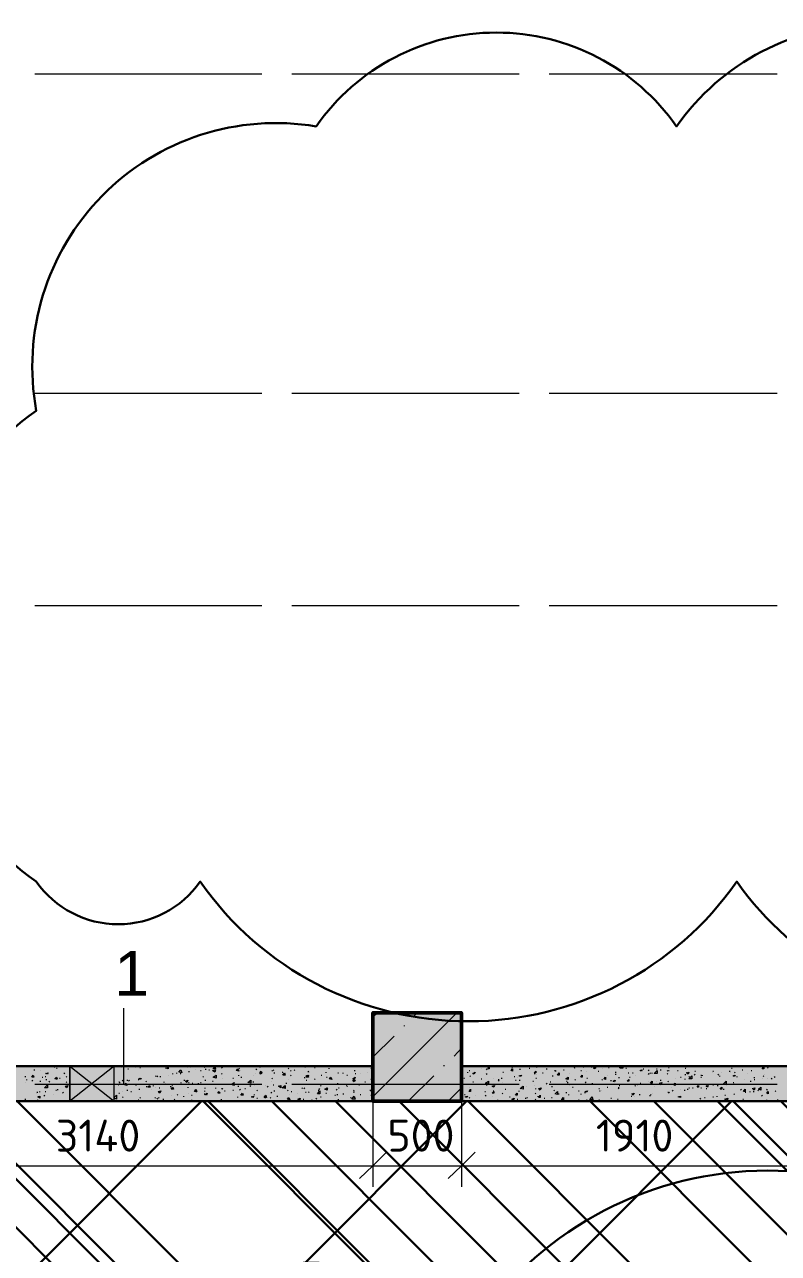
# Model space of a CAD drawing. Header units: millimetres. Extents: x -84737 to 172119, y -43083 to 59399.
# Drawn here: x 99176 to 103431, y 45489 to 52425 of the extents above; entities that cross this region are included whole.
import ezdxf

# ---------------------------------------------------------------- set-up
doc = ezdxf.new("R2010")
doc.units = ezdxf.units.MM
for name, color, linetype, lineweight in [('11) Плинтус ПЛ-2', 70, 'Continuous', 30), ('19) Краска ПТ-5 потолок', 161, 'Continuous', 30), ('22) Шпакл. баз. фин. Потолок', 102, 'Continuous', 30), ('5) Затарка материала', 160, 'Continuous', 30), ('6) Уборка мусора', 20, 'Continuous', 30)]:
    doc.layers.add(name, color=color, linetype=linetype, lineweight=lineweight)
doc.layers.add('PDF _Геометрия', color=7, linetype='Continuous')
doc.layers.add('PDF _Текст', color=7, linetype='Continuous')
doc.layers.add('PDF _Сплошная заливка', color=7, linetype='Continuous', true_color=0xffffff)
doc.styles.add('PDF GOSTCommon', font='arial.ttf')
doc.styles.add('PDF ISOCPEUR', font='isocpeur.ttf')

msp = doc.modelspace()

# ---------------------------------------------------------------- hatches: boundary and pattern name
at = {"layer": '19) Краска ПТ-5 потолок'}
h = msp.add_hatch(dxfattribs=at)
h.set_pattern_fill('ANSI34', color=256, scale=80, angle=90)
h.paths.add_polyline_path([(109621.7, 46343.9), (98001.6, 46343.9), (98001.6, 44426.3), (100380.7, 44426.3), (100380.7, 43846.3), (109621.7, 43846.3)])
h.paths.add_polyline_path([(114379.8, 46343.9), (112098.1, 46343.9), (109621.7, 46343.9), (109621.7, 42847.3), (114379.8, 42847.3)])
h.paths.add_polyline_path([(122308.6, 46343.9), (114379.8, 46343.9), (114379.8, 43846.3), (122308.6, 43846.3)])
h.paths.add_polyline_path([(114802.6, 49046.7), (112098.1, 49044.7), (112098.1, 46343.9), (114802.6, 46345.9)])
h.paths.add_polyline_path([(133652.4, 46343.9), (127578.9, 46343.9), (122499.1, 46343.9), (122499.1, 43846.3), (133652.4, 43846.3)])
h.paths.add_polyline_path([(129055.3, 48363.1), (129052, 48363.1), (129052, 49044.7), (127578.9, 49044.7), (127578.9, 46343.9), (129055.3, 46343.9)])
at = {"layer": '22) Шпакл. баз. фин. Потолок'}
h = msp.add_hatch(dxfattribs=at)
h.set_pattern_fill('ANSI37', color=256, scale=333)
h.paths.add_polyline_path([(109621.7, 46343.9), (98001.6, 46343.9), (98001.6, 44426.3), (100380.7, 44426.3), (100380.7, 43846.3), (109621.7, 43846.3)])
h.paths.add_polyline_path([(114379.8, 46343.9), (112098.1, 46343.9), (109621.7, 46343.9), (109621.7, 42847.3), (114379.8, 42847.3)])
h.paths.add_polyline_path([(122308.6, 46343.9), (114379.8, 46343.9), (114379.8, 43846.3), (122308.6, 43846.3)])
h.paths.add_polyline_path([(114802.6, 49046.7), (112098.1, 49044.7), (112098.1, 46343.9), (114802.6, 46345.9)])
h.paths.add_polyline_path([(133652.4, 46343.9), (127578.9, 46343.9), (122499.1, 46343.9), (122499.1, 43846.3), (133652.4, 43846.3)])
h.paths.add_polyline_path([(129055.3, 48363.1), (129052, 48363.1), (129052, 49044.7), (127578.9, 49044.7), (127578.9, 46343.9), (129055.3, 46343.9)])
at = {"layer": 'PDF _Сплошная заливка', "transparency": 33554559}
h = msp.add_hatch(color=256, dxfattribs=at)
h.paths.add_polyline_path([(99432.4, 46348), (99432.4, 46547), (98001.6, 46547), (98001.6, 46348)])
h.paths.add_polyline_path([(99682.1, 46547), (99682.1, 46348), (101142.5, 46348), (101142.5, 46547)])

# ---------------------------------------------------------------- linework, layer by layer
at = {"layer": '11) Плинтус ПЛ-2'}
msp.add_lwpolyline([(98001.6, 45975.5), (98001.6, 46348), (107132.3, 46348)], dxfattribs=at)
at = {"layer": '5) Затарка материала'}
for points in [[(99242.6, 47587.5, -0.520567), (99242.6, 50245, -0.520567), (100821.5, 51850.1, -0.520567), (102855.5, 51850.1, -0.520567), (105063.4, 51850.1, -0.520567), (106930.7, 51272.3, -0.520567), (106930.7, 48476.6, -0.520567), (106016.3, 47587.5, -0.520567), (103195.7, 47587.5, -0.520567), (100167.3, 47587.5, -0.520567)], [(99314.4, 44378, -0.520567), (101734.5, 45105.5, -0.520567), (105003.6, 45105.5, -0.520567), (107528.6, 45105.5, -0.520567), (111004.1, 45105.5, -0.520567), (113012.9, 45105.5, -0.520567), (116458.1, 45105.5, -0.520567), (118261.5, 45105.5, -0.520567), (120629.8, 45105.5, -0.520567), (122573.5, 45105.5, -0.520567), (124704.9, 45105.5, -0.520567), (127548, 45105.5, -0.520567), (129496.9, 45105.5, -0.520567), (131290, 44387.5, -0.520567), (128035.9, 44378, -0.520567), (125237.2, 44378, -0.520567), (122806.5, 44378, -0.520567), (120407, 44378, -0.520567), (117337.7, 44378, -0.520567), (113939.2, 44378, -0.520567), (110412, 44378, -0.520567), (107609.1, 44378, -0.520567), (104462.1, 44378, -0.520567), (101592.8, 44378, -0.520567)]]:
    msp.add_lwpolyline(points, format="xyb", close=True, dxfattribs=at)
at = {"layer": '6) Уборка мусора'}
for points in [[(99242.6, 47587.5, -0.520567), (99242.6, 50245, -0.520567), (100821.5, 51850.1, -0.520567), (102855.5, 51850.1, -0.520567), (105063.4, 51850.1, -0.520567), (106930.7, 51272.3, -0.520567), (106930.7, 48476.6, -0.520567), (106016.3, 47587.5, -0.520567), (103195.7, 47587.5, -0.520567), (100167.3, 47587.5, -0.520567)], [(99314.4, 44378, -0.520567), (101734.5, 45105.5, -0.520567), (105003.6, 45105.5, -0.520567), (107528.6, 45105.5, -0.520567), (111004.1, 45105.5, -0.520567), (113012.9, 45105.5, -0.520567), (116458.1, 45105.5, -0.520567), (118261.5, 45105.5, -0.520567), (120629.8, 45105.5, -0.520567), (122573.5, 45105.5, -0.520567), (124704.9, 45105.5, -0.520567), (127548, 45105.5, -0.520567), (129496.9, 45105.5, -0.520567), (131290, 44387.5, -0.520567), (128035.9, 44378, -0.520567), (125237.2, 44378, -0.520567), (122806.5, 44378, -0.520567), (120407, 44378, -0.520567), (117337.7, 44378, -0.520567), (113939.2, 44378, -0.520567), (110412, 44378, -0.520567), (107609.1, 44378, -0.520567), (104462.1, 44378, -0.520567), (101592.8, 44378, -0.520567)]]:
    msp.add_lwpolyline(points, format="xyb", close=True, dxfattribs=at)
at = {"layer": 'PDF _Геометрия', "lineweight": 9}
for points in [[(99233.4, 52147.3), (100232.4, 52147.3)], [(99263.1, 52147.3), (99318.1, 52147.3)], [(99517.1, 52147.3), (100516.1, 52147.3)], [(100431.4, 52147.3), (100486.4, 52147.3)], [(100685.4, 52147.3), (101684.4, 52147.3)], [(100715, 52147.3), (100770, 52147.3)], [(100969, 52147.3), (101968, 52147.3)], [(101883.3, 52147.3), (101938.4, 52147.3)], [(102137.3, 52147.3), (103136.3, 52147.3)], [(102171.2, 52147.3), (102222, 52147.3)], [(102420.9, 52147.3), (103424.2, 52147.3)], [(103339.5, 52147.3), (103390.3, 52147.3)], [(99233.4, 50344.1), (100232.4, 50344.1)], [(99263.1, 50344.1), (99318.1, 50344.1)], [(99517.1, 50344.1), (100516.1, 50344.1)], [(100431.4, 50344.1), (100486.4, 50344.1)], [(100685.4, 50344.1), (101684.4, 50344.1)], [(100715, 50344.1), (100770, 50344.1)], [(100969, 50344.1), (101968, 50344.1)], [(101883.3, 50344.1), (101938.4, 50344.1)], [(102137.3, 50344.1), (103136.3, 50344.1)], [(102171.2, 50344.1), (102222, 50344.1)], [(102420.9, 50344.1), (103424.2, 50344.1)], [(103339.5, 50344.1), (103390.3, 50344.1)], [(99233.4, 49146.1), (100232.4, 49146.1)], [(99263.1, 49146.1), (99318.1, 49146.1)], [(99517.1, 49146.1), (100516.1, 49146.1)], [(100431.4, 49146.1), (100486.4, 49146.1)], [(100685.4, 49146.1), (101684.4, 49146.1)], [(100715, 49146.1), (100770, 49146.1)], [(100969, 49146.1), (101968, 49146.1)], [(101883.3, 49146.1), (101938.4, 49146.1)], [(102137.3, 49146.1), (103136.3, 49146.1)], [(102171.2, 49146.1), (102222, 49146.1)], [(102420.9, 49146.1), (103424.2, 49146.1)], [(103339.5, 49146.1), (103390.3, 49146.1)], [(99737.2, 46445.4), (99737.2, 46872.9)], [(101142.5, 46822.2), (101167.9, 46847.5)], [(101142.5, 46373.4), (101616.6, 46847.5)], [(101375.4, 46830.6), (101392.3, 46847.5)], [(101320.3, 46771.4), (101320.3, 46775.6)], [(101142.5, 46597.8), (101261.1, 46716.3)], [(101599.7, 46602), (101642, 46648.6)], [(99343.5, 46542.8), (99347.7, 46542.8)], [(99720.2, 46547), (99720.2, 46542.8), (99724.5, 46547)], [(99804.9, 46538.5), (99804.9, 46538.5)], [(99826.1, 46538.5), (99830.3, 46538.5)], [(99868.4, 46547), (99868.4, 46542.8), (99851.5, 46542.8), (99855.7, 46547)], [(100092.7, 46547), (100097, 46542.8)], [(100118.1, 46547), (100122.4, 46542.8), (100109.7, 46542.8), (100113.9, 46547)], [(100190.1, 46542.8), (100194.3, 46538.5)], [(100245.1, 46542.8), (100249.4, 46542.8)], [(100287.5, 46538.5), (100291.7, 46534.3)], [(100291.7, 46538.5), (100295.9, 46542.8)], [(100503.4, 46542.8), (100503.4, 46538.5)], [(100757.3, 46542.8), (100761.6, 46542.8)], [(100812.4, 46538.5), (100816.6, 46538.5)], [(100858.9, 46542.8), (100863.2, 46547)], [(101544.7, 46547), (101544.7, 46551.2)], [(101667.4, 46547), (101667.4, 46542.8), (101659, 46542.8), (101663.2, 46547)], [(101828.3, 46542.8), (101828.3, 46542.8)], [(101891.8, 46547), (101891.8, 46547)], [(101925.7, 46538.5), (101929.9, 46538.5)], [(102065.4, 46538.5), (102069.6, 46542.8)], [(102128.8, 46547), (102133.1, 46542.8), (102133.1, 46547)], [(102277, 46538.5), (102281.2, 46534.3)], [(102327.8, 46542.8), (102332, 46542.8)], [(102374.4, 46542.8), (102378.6, 46542.8)], [(102471.7, 46538.5), (102476, 46538.5)], [(102531, 46542.8), (102535.2, 46542.8)], [(102552.2, 46547), (102552.2, 46534.3), (102535.2, 46534.3), (102543.7, 46547)], [(102810.4, 46538.5), (102814.6, 46538.5)], [(102912, 46538.5), (102912, 46538.5)], [(102996.6, 46542.8), (103000.9, 46547)], [(103216.7, 46547), (103216.7, 46542.8), (103208.3, 46542.8), (103208.3, 46547)], [(103335.3, 46547), (103335.3, 46547)], [(103335.3, 46547), (103339.5, 46547)], [(103339.5, 46542.8), (103343.7, 46542.8)], [(103369.1, 46534.3), (103373.4, 46538.5)], [(99178.4, 46487.7), (99182.6, 46487.7)], [(99186.9, 46470.8), (99186.9, 46466.6)], [(99229.2, 46525.8), (99233.4, 46525.8)], [(99267.3, 46521.6), (99267.3, 46521.6)], [(99275.8, 46483.5), (99280, 46483.5)], [(99292.7, 46487.7), (99296.9, 46487.7)], [(99296.9, 46470.8), (99301.2, 46470.8)], [(99343.5, 46475), (99343.5, 46475)], [(99356.2, 46534.3), (99360.4, 46534.3)], [(99356.2, 46470.8), (99360.4, 46475)], [(99373.1, 46479.3), (99377.4, 46479.3)], [(99398.5, 46508.9), (99402.8, 46504.7)], [(99411.2, 46483.5), (99415.5, 46487.7)], [(99732.9, 46525.8), (99732.9, 46525.8)], [(99758.3, 46530.1), (99762.6, 46530.1)], [(99817.6, 46470.8), (99821.8, 46470.8)], [(99821.8, 46475), (99826.1, 46479.3)], [(99826.1, 46475), (99826.1, 46475)], [(99915, 46487.7), (99919.2, 46492)], [(99923.4, 46492), (99927.7, 46487.7)], [(99940.4, 46487.7), (99944.6, 46487.7)], [(99986.9, 46496.2), (99986.9, 46496.2)], [(100012.3, 46500.4), (100012.3, 46504.7)], [(100033.5, 46508.9), (100033.5, 46504.7)], [(100054.6, 46504.7), (100058.9, 46504.7)], [(100105.4, 46513.1), (100105.4, 46517.4)], [(100139.3, 46525.8), (100139.3, 46525.8)], [(100168.9, 46521.6), (100173.2, 46521.6)], [(100181.6, 46487.7), (100185.9, 46483.5)], [(100198.6, 46525.8), (100198.6, 46530.1)], [(100215.5, 46525.8), (100219.7, 46525.8)], [(100287.5, 46534.3), (100287.5, 46534.3)], [(100287.5, 46504.7), (100291.7, 46500.4)], [(100291.7, 46479.3), (100291.7, 46479.3)], [(100351, 46479.3), (100355.2, 46479.3)], [(100384.8, 46534.3), (100389.1, 46530.1)], [(100384.8, 46492), (100384.8, 46496.2)], [(100397.5, 46521.6), (100397.5, 46521.6)], [(100397.5, 46483.5), (100401.8, 46483.5)], [(100469.5, 46492), (100469.5, 46492)], [(100478, 46504.7), (100478, 46504.7)], [(100482.2, 46530.1), (100486.4, 46525.8)], [(100571.1, 46517.4), (100575.3, 46521.6)], [(100571.1, 46479.3), (100575.3, 46475)], [(100579.5, 46525.8), (100583.8, 46521.6)], [(100583.8, 46508.9), (100588, 46508.9)], [(100630.3, 46513.1), (100634.6, 46513.1)], [(100664.2, 46530.1), (100668.4, 46534.3)], [(100664.2, 46470.8), (100664.2, 46470.8)], [(100676.9, 46521.6), (100681.1, 46517.4)], [(100676.9, 46496.2), (100681.1, 46492)], [(100698.1, 46521.6), (100702.3, 46525.8)], [(100757.3, 46479.3), (100757.3, 46483.5)], [(100774.3, 46517.4), (100778.5, 46513.1)], [(100787, 46513.1), (100787, 46513.1)], [(100812.4, 46470.8), (100816.6, 46475)], [(100850.5, 46496.2), (100854.7, 46496.2)], [(100875.9, 46513.1), (100875.9, 46508.9)], [(100880.1, 46483.5), (100884.3, 46483.5)], [(100892.8, 46534.3), (100892.8, 46530.1)], [(100943.6, 46508.9), (100947.8, 46508.9)], [(100973.2, 46508.9), (100973.2, 46504.7)], [(100994.4, 46496.2), (100998.6, 46496.2)], [(101036.7, 46521.6), (101041, 46521.6)], [(101041, 46504.7), (101045.2, 46504.7)], [(101070.6, 46504.7), (101070.6, 46504.7)], [(101112.9, 46513.1), (101112.9, 46513.1)], [(101129.8, 46534.3), (101134.1, 46534.3)], [(101129.8, 46470.8), (101134.1, 46475)], [(101142.5, 46487.7), (101142.5, 45984), (101142.5, 45865.5)], [(101341.5, 46348), (101485.4, 46492)], [(101642, 46517.4), (101642, 46517.4)], [(101642, 46487.7), (101642, 45984), (101642, 45865.5)], [(101654.7, 46479.3), (101659, 46479.3)], [(101675.9, 46513.1), (101675.9, 46508.9)], [(101684.4, 46521.6), (101688.6, 46521.6)], [(101688.6, 46487.7), (101692.8, 46492)], [(101752.1, 46475), (101756.3, 46475)], [(101756.3, 46530.1), (101756.3, 46530.1)], [(101781.7, 46530.1), (101786, 46525.8)], [(101781.7, 46500.4), (101786, 46504.7)], [(101824.1, 46475), (101824.1, 46475)], [(101849.5, 46470.8), (101853.7, 46470.8)], [(101866.4, 46479.3), (101870.6, 46479.3)], [(101874.9, 46513.1), (101879.1, 46513.1)], [(101938.4, 46487.7), (101942.6, 46487.7)], [(101959.5, 46483.5), (101959.5, 46483.5)], [(101972.2, 46525.8), (101972.2, 46530.1)], [(102023, 46534.3), (102027.3, 46534.3)], [(102052.7, 46504.7), (102056.9, 46504.7)], [(102061.1, 46479.3), (102065.4, 46479.3)], [(102065.4, 46500.4), (102065.4, 46500.4)], [(102099.2, 46508.9), (102103.4, 46508.9)], [(102120.4, 46530.1), (102124.6, 46530.1)], [(102154.2, 46492), (102158.5, 46492)], [(102166.9, 46521.6), (102171.2, 46521.6), (102175.4, 46517.4)], [(102217.7, 46525.8), (102222, 46525.8)], [(102251.6, 46504.7), (102251.6, 46504.7)], [(102281.2, 46466.6), (102285.5, 46470.8)], [(102285.5, 46534.3), (102285.5, 46534.3)], [(102315.1, 46521.6), (102319.3, 46521.6)], [(102344.7, 46517.4), (102344.7, 46517.4)], [(102349, 46479.3), (102353.2, 46479.3)], [(102412.5, 46517.4), (102416.7, 46517.4)], [(102433.6, 46466.6), (102437.9, 46470.8)], [(102437.9, 46530.1), (102437.9, 46530.1)], [(102467.5, 46492), (102467.5, 46492)], [(102509.8, 46513.1), (102514.1, 46513.1)], [(102509.8, 46500.4), (102514.1, 46500.4)], [(102531, 46479.3), (102531, 46483.5)], [(102569.1, 46534.3), (102573.3, 46534.3)], [(102581.8, 46508.9), (102586, 46508.9)], [(102590.3, 46483.5), (102594.5, 46483.5)], [(102607.2, 46508.9), (102611.4, 46508.9)], [(102624.1, 46496.2), (102624.1, 46496.2)], [(102666.4, 46530.1), (102670.7, 46530.1)], [(102696.1, 46521.6), (102700.3, 46525.8)], [(102696.1, 46504.7), (102700.3, 46500.4)], [(102704.5, 46508.9), (102708.8, 46504.7)], [(102717.2, 46504.7), (102717.2, 46508.9)], [(102742.6, 46530.1), (102746.9, 46530.1)], [(102763.8, 46525.8), (102768, 46525.8)], [(102801.9, 46521.6), (102806.1, 46517.4)], [(102801.9, 46504.7), (102806.1, 46500.4)], [(102810.4, 46521.6), (102814.6, 46521.6)], [(102848.5, 46479.3), (102848.5, 46479.3)], [(102861.2, 46521.6), (102865.4, 46521.6)], [(102878.1, 46483.5), (102882.3, 46483.5)], [(102903.5, 46534.3), (102907.7, 46534.3)], [(102903.5, 46500.4), (102903.5, 46496.2)], [(102903.5, 46470.8), (102903.5, 46475)], [(102924.7, 46487.7), (102928.9, 46487.7)], [(102954.3, 46500.4), (102958.5, 46496.2)], [(102958.5, 46517.4), (102962.8, 46517.4)], [(102992.4, 46496.2), (102996.6, 46496.2)], [(102992.4, 46483.5), (102996.6, 46483.5)], [(103000.9, 46496.2), (103000.9, 46492)], [(103060.1, 46517.4), (103064.4, 46517.4)], [(103060.1, 46513.1), (103060.1, 46513.1)], [(103089.8, 46496.2), (103094, 46500.4)], [(103098.2, 46492), (103098.2, 46487.7)], [(103110.9, 46513.1), (103110.9, 46513.1)], [(103153.2, 46517.4), (103157.5, 46517.4)], [(103157.5, 46508.9), (103157.5, 46508.9)], [(103165.9, 46534.3), (103170.2, 46534.3)], [(103182.9, 46508.9), (103187.1, 46513.1)], [(103195.6, 46487.7), (103195.6, 46483.5)], [(103225.2, 46525.8), (103229.4, 46525.8)], [(103237.9, 46470.8), (103237.9, 46470.8)], [(103254.8, 46504.7), (103254.8, 46504.7)], [(103276, 46521.6), (103280.2, 46521.6)], [(103292.9, 46483.5), (103292.9, 46479.3)], [(103292.9, 46470.8), (103297.2, 46470.8)], [(103339.5, 46475), (103339.5, 46475)], [(103343.7, 46492), (103348, 46487.7)], [(103352.2, 46500.4), (103352.2, 46500.4)], [(103369.1, 46475), (103369.1, 46475)], [(103390.3, 46479.3), (103394.5, 46475)], [(103407.2, 46483.5), (103411.5, 46487.7)], [(99182.6, 46453.9), (99182.6, 46453.9)], [(99216.5, 46466.6), (99220.7, 46462.3)], [(99233.4, 46445.4), (100232.4, 46445.4)], [(99246.1, 46398.8), (99250.4, 46398.8)], [(99263.1, 46462.3), (99267.3, 46462.3)], [(99263.1, 46445.4), (99318.1, 46445.4)], [(99263.1, 46398.8), (99263.1, 46403.1)], [(99292.7, 46403.1), (99296.9, 46403.1)], [(99313.9, 46462.3), (99318.1, 46458.1)], [(99352, 46411.5), (99356.2, 46411.5)], [(99364.7, 46411.5), (99364.7, 46415.8)], [(99390.1, 46398.8), (99394.3, 46394.6)], [(99411.2, 46458.1), (99415.5, 46453.9)], [(99517.1, 46445.4), (100516.1, 46445.4)], [(99703.3, 46445.4), (99707.5, 46441.2)], [(99707.5, 46458.1), (99711.8, 46458.1)], [(99711.8, 46453.9), (99716, 46449.6)], [(99728.7, 46462.3), (99732.9, 46466.6)], [(99728.7, 46403.1), (99728.7, 46403.1)], [(99754.1, 46466.6), (99758.3, 46466.6)], [(99754.1, 46411.5), (99758.3, 46411.5)], [(99762.6, 46466.6), (99766.8, 46462.3)], [(99775.3, 46403.1), (99779.5, 46403.1)], [(99804.9, 46441.2), (99804.9, 46436.9)], [(99821.8, 46415.8), (99826.1, 46415.8)], [(99859.9, 46462.3), (99864.2, 46458.1)], [(99864.2, 46432.7), (99864.2, 46428.5)], [(99893.8, 46415.8), (99893.8, 46415.8)], [(99902.3, 46436.9), (99902.3, 46432.7)], [(99915, 46428.5), (99915, 46428.5)], [(99936.1, 46424.2), (99940.4, 46424.2)], [(99961.5, 46458.1), (99961.5, 46453.9)], [(99970, 46449.6), (99970, 46449.6)], [(99999.6, 46432.7), (99999.6, 46428.5)], [(100008.1, 46441.2), (100012.3, 46441.2)], [(100008.1, 46432.7), (100008.1, 46432.7)], [(100058.9, 46453.9), (100058.9, 46449.6)], [(100075.8, 46466.6), (100080, 46466.6)], [(100097, 46428.5), (100097, 46424.2)], [(100101.2, 46453.9), (100105.4, 46453.9)], [(100122.4, 46449.6), (100126.6, 46449.6)], [(100143.5, 46403.1), (100147.8, 46403.1)], [(100156.2, 46449.6), (100156.2, 46445.4)], [(100168.9, 46453.9), (100173.2, 46453.9)], [(100194.3, 46466.6), (100198.6, 46466.6)], [(100194.3, 46424.2), (100194.3, 46420)], [(100194.3, 46403.1), (100194.3, 46407.3)], [(100236.7, 46462.3), (100240.9, 46462.3)], [(100253.6, 46445.4), (100253.6, 46441.2)], [(100253.6, 46424.2), (100253.6, 46420)], [(100287.5, 46420), (100291.7, 46420), (100295.9, 46415.8)], [(100304.4, 46407.3), (100308.6, 46407.3)], [(100351, 46441.2), (100351, 46436.9)], [(100351, 46411.5), (100355.2, 46411.5)], [(100359.4, 46441.2), (100359.4, 46436.9)], [(100380.6, 46432.7), (100384.8, 46432.7)], [(100389.1, 46415.8), (100393.3, 46411.5)], [(100418.7, 46420), (100422.9, 46420)], [(100431.4, 46445.4), (100486.4, 46445.4)], [(100448.3, 46436.9), (100452.6, 46432.7)], [(100465.3, 46458.1), (100469.5, 46458.1)], [(100473.7, 46441.2), (100478, 46445.4)], [(100486.4, 46411.5), (100490.7, 46407.3)], [(100537.2, 46436.9), (100537.2, 46436.9)], [(100545.7, 46432.7), (100549.9, 46428.5)], [(100566.8, 46394.6), (100571.1, 46398.8)], [(100571.1, 46458.1), (100571.1, 46458.1)], [(100579.5, 46441.2), (100583.8, 46441.2)], [(100583.8, 46407.3), (100588, 46407.3)], [(100643, 46428.5), (100647.3, 46424.2)], [(100651.5, 46449.6), (100655.7, 46449.6)], [(100660, 46407.3), (100664.2, 46411.5)], [(100681.1, 46403.1), (100685.4, 46403.1)], [(100685.4, 46445.4), (101684.4, 46445.4)], [(100715, 46445.4), (100770, 46445.4)], [(100740.4, 46424.2), (100744.6, 46420)], [(100753.1, 46420), (100757.3, 46424.2)], [(100761.6, 46398.8), (100765.8, 46398.8)], [(100765.8, 46466.6), (100770, 46466.6)], [(100778.5, 46403.1), (100778.5, 46403.1)], [(100778.5, 46398.8), (100782.7, 46398.8)], [(100833.5, 46411.5), (100837.8, 46411.5)], [(100837.8, 46420), (100842, 46415.8)], [(100846.2, 46432.7), (100850.5, 46436.9)], [(100884.3, 46424.2), (100888.6, 46420)], [(100935.1, 46415.8), (100939.4, 46411.5)], [(100943.6, 46445.4), (100943.6, 46449.6)], [(100947.8, 46424.2), (100952.1, 46424.2)], [(100969, 46445.4), (101968, 46445.4)], [(100990.2, 46441.2), (100994.4, 46441.2)], [(100994.4, 46432.7), (100998.6, 46432.7)], [(101032.5, 46458.1), (101036.7, 46462.3)], [(101032.5, 46411.5), (101036.7, 46407.3)], [(101032.5, 46398.8), (101036.7, 46398.8), (101036.7, 46403.1)], [(101062.1, 46441.2), (101066.4, 46441.2)], [(101096, 46458.1), (101100.2, 46458.1)], [(101125.6, 46411.5), (101129.8, 46411.5)], [(101129.8, 46407.3), (101134.1, 46403.1)], [(101142.5, 46398.8), (101138.3, 46403.1), (101142.5, 46407.3)], [(101142.5, 46420), (101142.5, 46420)], [(101565.9, 46348), (101642, 46424.2)], [(101688.6, 46428.5), (101688.6, 46428.5)], [(101705.5, 46458.1), (101709.8, 46458.1)], [(101743.6, 46445.4), (101747.9, 46445.4)], [(101773.3, 46403.1), (101777.5, 46403.1)], [(101781.7, 46441.2), (101786, 46441.2)], [(101819.8, 46407.3), (101824.1, 46407.3)], [(101849.5, 46466.6), (101853.7, 46462.3)], [(101874.9, 46453.9), (101874.9, 46453.9)], [(101883.3, 46445.4), (101938.4, 46445.4)], [(101887.6, 46415.8), (101891.8, 46415.8)], [(101946.8, 46466.6), (101951.1, 46466.6)], [(101968, 46466.6), (101972.2, 46466.6)], [(101968, 46403.1), (101968, 46407.3)], [(102006.1, 46432.7), (102006.1, 46432.7)], [(102044.2, 46462.3), (102048.4, 46462.3)], [(102052.7, 46436.9), (102052.7, 46436.9)], [(102061.1, 46415.8), (102061.1, 46420)], [(102120.4, 46445.4), (102124.6, 46449.6)], [(102137.3, 46445.4), (103136.3, 46445.4)], [(102141.5, 46458.1), (102145.8, 46458.1)], [(102154.2, 46428.5), (102154.2, 46432.7)], [(102162.7, 46411.5), (102166.9, 46407.3)], [(102171.2, 46445.4), (102222, 46445.4)], [(102234.7, 46462.3), (102238.9, 46462.3)], [(102234.7, 46394.6), (102234.7, 46398.8)], [(102238.9, 46453.9), (102243.1, 46453.9)], [(102247.4, 46441.2), (102251.6, 46445.4)], [(102268.5, 46428.5), (102272.8, 46428.5)], [(102302.4, 46407.3), (102306.6, 46407.3)], [(102340.5, 46453.9), (102344.7, 46458.1)], [(102340.5, 46449.6), (102340.5, 46449.6)], [(102340.5, 46394.6), (102340.5, 46398.8)], [(102378.6, 46449.6), (102378.6, 46445.4)], [(102416.7, 46420), (102420.9, 46420)], [(102420.9, 46445.4), (103424.2, 46445.4)], [(102420.9, 46407.3), (102425.2, 46407.3)], [(102433.6, 46407.3), (102433.6, 46407.3)], [(102437.9, 46445.4), (102437.9, 46445.4)], [(102463.3, 46428.5), (102467.5, 46428.5)], [(102484.4, 46466.6), (102484.4, 46462.3)], [(102526.8, 46420), (102531, 46424.2), (102526.8, 46424.2)], [(102531, 46436.9), (102535.2, 46436.9)], [(102535.2, 46441.2), (102535.2, 46441.2)], [(102619.9, 46432.7), (102624.1, 46436.9)], [(102632.6, 46445.4), (102636.8, 46441.2)], [(102632.6, 46436.9), (102632.6, 46436.9)], [(102649.5, 46449.6), (102653.7, 46449.6)], [(102696.1, 46458.1), (102696.1, 46458.1)], [(102713, 46445.4), (102717.2, 46445.4)], [(102729.9, 46432.7), (102729.9, 46432.7)], [(102742.6, 46462.3), (102742.6, 46462.3)], [(102763.8, 46466.6), (102768, 46466.6)], [(102806.1, 46458.1), (102810.4, 46462.3)], [(102806.1, 46398.8), (102810.4, 46398.8), (102814.6, 46394.6)], [(102827.3, 46428.5), (102827.3, 46428.5)], [(102831.5, 46407.3), (102835.8, 46411.5)], [(102878.1, 46415.8), (102878.1, 46415.8)], [(102899.3, 46411.5), (102903.5, 46411.5)], [(102916.2, 46415.8), (102920.4, 46415.8)], [(102924.7, 46424.2), (102928.9, 46424.2)], [(102945.8, 46424.2), (102950.1, 46424.2)], [(102992.4, 46424.2), (102996.6, 46424.2)], [(103022, 46436.9), (103026.3, 46432.7)], [(103022, 46420), (103026.3, 46420)], [(103060.1, 46441.2), (103064.4, 46441.2)], [(103085.5, 46436.9), (103089.8, 46436.9)], [(103106.7, 46445.4), (103110.9, 46445.4)], [(103119.4, 46415.8), (103123.6, 46415.8)], [(103132.1, 46453.9), (103132.1, 46449.6)], [(103174.4, 46453.9), (103178.6, 46453.9)], [(103182.9, 46449.6), (103182.9, 46449.6)], [(103216.7, 46415.8), (103221, 46411.5)], [(103242.1, 46398.8), (103246.4, 46398.8)], [(103271.8, 46462.3), (103276, 46462.3)], [(103271.8, 46398.8), (103271.8, 46403.1)], [(103288.7, 46403.1), (103292.9, 46403.1)], [(103314.1, 46411.5), (103318.3, 46407.3)], [(103339.5, 46445.4), (103390.3, 46445.4)], [(103360.7, 46411.5), (103360.7, 46411.5)], [(103364.9, 46411.5), (103369.1, 46415.8)], [(103411.5, 46407.3), (103415.7, 46403.1)], [(99178.4, 46360.7), (99182.6, 46360.7)], [(99241.9, 46390.4), (99241.9, 46390.4)], [(99284.2, 46381.9), (99288.5, 46377.7)], [(99339.3, 46386.1), (99339.3, 46386.1)], [(99352, 46352.3), (99352, 46352.3)], [(99381.6, 46348), (99381.6, 46348)], [(99381.6, 46348), (99381.6, 46348)], [(99432.4, 46356.5), (99432.4, 46356.5)], [(99682.1, 46369.2), (99694.8, 46381.9), (99694.8, 46360.7), (99682.1, 46365)], [(99707.5, 46394.6), (99711.8, 46394.6)], [(99728.7, 46373.4), (99732.9, 46369.2)], [(99783.7, 46348), (99792.2, 46348), (99788, 46348)], [(99817.6, 46356.5), (99821.8, 46356.5)], [(99826.1, 46369.2), (99830.3, 46365)], [(99826.1, 46348), (99826.1, 46348)], [(99885.3, 46348), (99889.6, 46348)], [(99889.6, 46352.3), (99893.8, 46352.3)], [(99889.6, 46348), (99889.6, 46348)], [(99910.7, 46365), (99915, 46369.2)], [(99923.4, 46365), (99927.7, 46360.7)], [(99931.9, 46369.2), (99936.1, 46365)], [(99957.3, 46360.7), (99961.5, 46360.7)], [(100008.1, 46381.9), (100008.1, 46381.9)], [(100020.8, 46360.7), (100025, 46356.5)], [(100037.7, 46386.1), (100042, 46381.9)], [(100075.8, 46373.4), (100075.8, 46377.7)], [(100101.2, 46394.6), (100101.2, 46394.6)], [(100118.1, 46381.9), (100122.4, 46381.9)], [(100118.1, 46356.5), (100122.4, 46352.3)], [(100190.1, 46390.4), (100194.3, 46390.4)], [(100215.5, 46352.3), (100219.7, 46348)], [(100287.5, 46356.5), (100287.5, 46360.7)], [(100312.9, 46348), (100317.1, 46348)], [(100372.1, 46348), (100376.4, 46348)], [(100380.6, 46369.2), (100380.6, 46373.4)], [(100456.8, 46348), (100461, 46348)], [(100473.7, 46381.9), (100473.7, 46386.1)], [(100486.4, 46365), (100490.7, 46365)], [(100533, 46369.2), (100537.2, 46369.2)], [(100562.6, 46369.2), (100566.8, 46365)], [(100600.7, 46377.7), (100604.9, 46377.7)], [(100660, 46348), (100660, 46348)], [(100672.7, 46386.1), (100672.7, 46386.1)], [(100715, 46348), (100715, 46348)], [(100719.2, 46394.6), (100719.2, 46394.6)], [(100748.9, 46360.7), (100753.1, 46360.7)], [(100820.8, 46365), (100825.1, 46360.7)], [(100846.2, 46373.4), (100850.5, 46373.4)], [(100875.9, 46394.6), (100880.1, 46394.6)], [(100901.3, 46352.3), (100905.5, 46352.3)], [(100926.7, 46381.9), (100930.9, 46381.9)], [(100930.9, 46348), (100930.9, 46348)], [(100930.9, 46348), (100930.9, 46348)], [(100939.4, 46386.1), (100943.6, 46386.1)], [(100947.8, 46356.5), (100947.8, 46360.7)], [(100973.2, 46390.4), (100977.5, 46390.4)], [(100985.9, 46348), (100994.4, 46348)], [(100994.4, 46348), (100994.4, 46348)], [(101015.6, 46369.2), (101019.8, 46369.2)], [(101070.6, 46386.1), (101074.8, 46386.1)], [(101125.6, 46352.3), (101125.6, 46352.3)], [(101129.8, 46381.9), (101134.1, 46381.9)], [(101659, 46386.1), (101663.2, 46386.1)], [(101659, 46360.7), (101659, 46360.7)], [(101684.4, 46365), (101688.6, 46369.2)], [(101718.2, 46381.9), (101718.2, 46381.9)], [(101756.3, 46356.5), (101756.3, 46356.5)], [(101777.5, 46377.7), (101781.7, 46381.9)], [(101815.6, 46377.7), (101815.6, 46377.7)], [(101845.2, 46356.5), (101845.2, 46352.3)], [(101853.7, 46352.3), (101857.9, 46352.3)], [(101870.6, 46390.4), (101874.9, 46394.6)], [(101913, 46373.4), (101917.2, 46373.4)], [(101951.1, 46373.4), (101951.1, 46373.4)], [(101951.1, 46348), (101955.3, 46348)], [(101955.3, 46360.7), (101959.5, 46360.7)], [(102001.9, 46365), (102006.1, 46365)], [(102010.3, 46369.2), (102014.6, 46369.2)], [(102056.9, 46394.6), (102061.1, 46390.4)], [(102056.9, 46356.5), (102061.1, 46360.7)], [(102073.8, 46373.4), (102073.8, 46377.7)], [(102099.2, 46352.3), (102103.4, 46352.3)], [(102107.7, 46365), (102111.9, 46365)], [(102150, 46369.2), (102154.2, 46369.2)], [(102188.1, 46390.4), (102192.3, 46390.4)], [(102192.3, 46348), (102200.8, 46348)], [(102200.8, 46348), (102200.8, 46348)], [(102205, 46360.7), (102209.3, 46360.7)], [(102209.3, 46369.2), (102209.3, 46369.2)], [(102247.4, 46381.9), (102247.4, 46386.1)], [(102302.4, 46356.5), (102306.6, 46356.5)], [(102315.1, 46390.4), (102315.1, 46386.1)], [(102370.1, 46348), (102374.4, 46348)], [(102399.8, 46352.3), (102404, 46352.3)], [(102416.7, 46356.5), (102420.9, 46356.5)], [(102429.4, 46348), (102433.6, 46348)], [(102480.2, 46348), (102480.2, 46348)], [(102480.2, 46348), (102480.2, 46348)], [(102484.4, 46365), (102488.7, 46365)], [(102497.1, 46348), (102501.4, 46348)], [(102522.5, 46360.7), (102526.8, 46360.7)], [(102598.7, 46377.7), (102602.9, 46377.7)], [(102598.7, 46360.7), (102598.7, 46360.7)], [(102619.9, 46373.4), (102619.9, 46373.4)], [(102645.3, 46386.1), (102649.5, 46386.1)], [(102704.5, 46381.9), (102704.5, 46377.7)], [(102708.8, 46386.1), (102713, 46386.1)], [(102717.2, 46394.6), (102717.2, 46394.6)], [(102899.3, 46348), (102899.3, 46352.3)], [(102899.3, 46352.3), (102899.3, 46352.3)], [(102988.2, 46360.7), (102992.4, 46365)], [(103013.6, 46369.2), (103017.8, 46369.2)], [(103060.1, 46373.4), (103064.4, 46373.4)], [(103085.5, 46373.4), (103085.5, 46377.7)], [(103127.8, 46381.9), (103132.1, 46381.9)], [(103178.6, 46386.1), (103182.9, 46390.4)], [(103229.4, 46360.7), (103233.7, 46360.7)], [(103335.3, 46381.9), (103339.5, 46377.7)], [(103364.9, 46352.3), (103364.9, 46356.5)], [(103394.5, 46348), (103407.2, 46348), (103403, 46348)], [(103424.2, 46356.5), (103428.4, 46356.5)], [(97883.1, 45984), (101142.5, 45984), (101642, 45984), (103551.2, 45984), (104054.9, 45984), (107132.3, 45984), (108584.3, 45984), (108783.2, 45984), (108783.2, 45865.5)]]:
    msp.add_lwpolyline(points, dxfattribs=at)
at = {"layer": 'PDF _Геометрия', "lineweight": 50}
msp.add_lwpolyline([(101642, 46348), (101642, 46847.5), (101142.5, 46847.5), (101142.5, 46348)], close=True, dxfattribs=at)
at = {"layer": 'PDF _Геометрия', "lineweight": 30}
for points in [[(101142.5, 46847.5), (101642, 46847.5)], [(107132.3, 46348), (98001.6, 46348), (101142.5, 46348), (101142.5, 46547), (98001.6, 46547), (101142.5, 46547)], [(101642, 46547), (103551.2, 46547)]]:
    msp.add_lwpolyline(points, dxfattribs=at)
at = {"layer": 'PDF _Геометрия', "lineweight": 9}
for points in [[(99432.4, 46348), (99432.4, 46547), (99682.1, 46348), (99682.1, 46547)], [(99682.1, 46547), (99432.4, 46547), (99432.4, 46348), (99682.1, 46348)], [(99986.9, 46538.5), (99986.9, 46530.1), (99974.2, 46534.3)], [(100249.4, 46542.8), (100253.6, 46530.1), (100240.9, 46530.1)], [(100926.7, 46547), (100926.7, 46542.8)], [(101798.7, 46542.8), (101798.7, 46530.1), (101790.2, 46530.1)], [(102399.8, 46542.8), (102395.5, 46530.1), (102387.1, 46534.3)], [(103348, 46542.8), (103348, 46530.1), (103339.5, 46530.1)], [(99225, 46496.2), (99229.2, 46483.5), (99216.5, 46483.5)], [(99309.6, 46508.9), (99305.4, 46500.4), (99296.9, 46504.7)], [(99356.2, 46483.5), (99360.4, 46475), (99347.7, 46475)], [(99834.5, 46479.3), (99830.3, 46470.8), (99821.8, 46475)], [(100063.1, 46508.9), (100046.2, 46513.1), (100058.9, 46525.8)], [(100253.6, 46525.8), (100249.4, 46513.1), (100236.7, 46521.6)], [(100257.8, 46479.3), (100240.9, 46483.5), (100257.8, 46496.2)], [(100380.6, 46530.1), (100384.8, 46517.4), (100372.1, 46521.6)], [(100511.8, 46517.4), (100516.1, 46508.9), (100503.4, 46508.9)], [(100516.1, 46508.9), (100511.8, 46500.4), (100503.4, 46504.7)], [(100643, 46508.9), (100647.3, 46496.2), (100634.6, 46496.2)], [(100774.3, 46496.2), (100778.5, 46483.5), (100765.8, 46483.5)], [(100778.5, 46496.2), (100774.3, 46483.5), (100765.8, 46492)], [(100905.5, 46483.5), (100909.7, 46470.8), (100897, 46475)], [(101041, 46483.5), (101036.7, 46470.8), (101028.3, 46475)], [(101036.7, 46470.8), (101041, 46462.3), (101028.3, 46462.3)], [(101718.2, 46513.1), (101714, 46500.4), (101705.5, 46504.7)], [(101929.9, 46530.1), (101929.9, 46517.4), (101921.4, 46521.6)], [(101980.7, 46496.2), (101976.5, 46487.7), (101968, 46492)], [(102061.1, 46517.4), (102061.1, 46508.9), (102052.7, 46508.9)], [(102192.3, 46508.9), (102192.3, 46496.2), (102183.9, 46496.2)], [(102243.1, 46483.5), (102243.1, 46470.8), (102230.4, 46475)], [(102323.6, 46496.2), (102323.6, 46483.5), (102315.1, 46483.5)], [(102454.8, 46483.5), (102454.8, 46470.8), (102446.3, 46475)], [(102586, 46470.8), (102586, 46462.3), (102577.6, 46462.3)], [(102662.2, 46525.8), (102658, 46517.4), (102649.5, 46521.6)], [(102746.9, 46504.7), (102729.9, 46504.7), (102746.9, 46521.6)], [(102924.7, 46513.1), (102920.4, 46500.4), (102912, 46508.9)], [(102941.6, 46475), (102924.7, 46475), (102941.6, 46492)], [(103187.1, 46496.2), (103182.9, 46487.7), (103174.4, 46492)], [(99305.4, 46424.2), (99288.5, 46424.2), (99305.4, 46441.2)], [(99419.7, 46436.9), (99415.5, 46424.2), (99407, 46432.7)], [(99749.9, 46449.6), (99754.1, 46436.9), (99741.4, 46441.2)], [(99881.1, 46436.9), (99885.3, 46428.5), (99872.6, 46428.5)], [(99944.6, 46407.3), (99940.4, 46394.6), (99931.9, 46403.1)], [(100012.3, 46428.5), (100016.6, 46415.8), (100003.9, 46415.8)], [(100097, 46466.6), (100092.7, 46453.9), (100084.3, 46462.3)], [(100143.5, 46415.8), (100147.8, 46403.1), (100135.1, 46403.1)], [(100274.8, 46403.1), (100279, 46394.6), (100266.3, 46394.6)], [(100359.4, 46453.9), (100355.2, 46441.2), (100346.7, 46445.4)], [(100452.6, 46449.6), (100435.6, 46453.9), (100452.6, 46466.6)], [(100621.9, 46436.9), (100621.9, 46424.2), (100609.2, 46432.7)], [(100647.3, 46420), (100630.3, 46424.2), (100647.3, 46436.9)], [(100842, 46390.4), (100829.3, 46390.4), (100842, 46407.3)], [(100884.3, 46424.2), (100884.3, 46411.5), (100871.6, 46415.8)], [(101692.8, 46415.8), (101692.8, 46403.1), (101684.4, 46403.1)], [(101794.4, 46445.4), (101777.5, 46449.6), (101794.4, 46462.3)], [(101828.3, 46436.9), (101824.1, 46428.5), (101815.6, 46432.7)], [(101824.1, 46403.1), (101824.1, 46394.6), (101815.6, 46394.6)], [(101989.2, 46415.8), (101972.2, 46420), (101989.2, 46432.7)], [(102090.7, 46424.2), (102086.5, 46411.5), (102078.1, 46420)], [(102183.9, 46386.1), (102171.2, 46390.4), (102183.9, 46403.1)], [(102353.2, 46407.3), (102349, 46398.8), (102340.5, 46403.1)], [(102509.8, 46466.6), (102505.6, 46458.1), (102497.1, 46462.3)], [(102717.2, 46462.3), (102717.2, 46449.6), (102708.8, 46449.6)], [(102772.3, 46453.9), (102768, 46441.2), (102759.6, 46449.6)], [(102848.5, 46449.6), (102848.5, 46436.9), (102840, 46441.2)], [(102979.7, 46436.9), (102979.7, 46428.5), (102971.2, 46428.5)], [(103034.7, 46436.9), (103030.5, 46428.5), (103022, 46432.7)], [(103110.9, 46428.5), (103110.9, 46415.8), (103102.5, 46415.8)], [(103136.3, 46441.2), (103119.4, 46445.4), (103136.3, 46462.3)], [(103242.1, 46415.8), (103242.1, 46403.1), (103233.7, 46403.1)], [(103297.2, 46424.2), (103292.9, 46411.5), (103284.5, 46420)], [(103331, 46411.5), (103318.3, 46415.8), (103331, 46428.5)], [(103373.4, 46403.1), (103373.4, 46390.4), (103364.9, 46394.6)], [(99250.4, 46356.5), (99254.6, 46348), (99241.9, 46348)], [(99263.1, 46377.7), (99263.1, 46365), (99250.4, 46373.4)], [(100207, 46394.6), (100202.8, 46381.9), (100194.3, 46386.1)], [(100406, 46394.6), (100410.2, 46381.9), (100397.5, 46381.9)], [(100469.5, 46377.7), (100465.3, 46369.2), (100456.8, 46373.4)], [(100537.2, 46381.9), (100541.5, 46369.2), (100528.8, 46369.2)], [(100668.4, 46369.2), (100672.7, 46356.5), (100660, 46360.7)], [(100731.9, 46365), (100727.7, 46352.3), (100719.2, 46360.7)], [(100799.7, 46356.5), (100803.9, 46348), (100791.2, 46348)], [(101041, 46360.7), (101024, 46360.7), (101036.7, 46377.7)], [(101675.9, 46377.7), (101671.7, 46369.2), (101663.2, 46373.4)], [(101938.4, 46365), (101934.1, 46352.3), (101925.7, 46360.7)], [(101955.3, 46394.6), (101955.3, 46381.9), (101946.8, 46381.9)], [(102086.5, 46381.9), (102086.5, 46369.2), (102078.1, 46369.2)], [(102217.7, 46369.2), (102217.7, 46356.5), (102209.3, 46360.7)], [(102349, 46356.5), (102349, 46348), (102340.5, 46348)], [(102382.8, 46356.5), (102365.9, 46356.5), (102378.6, 46373.4)], [(102615.6, 46394.6), (102611.4, 46381.9), (102602.9, 46390.4)], [(102878.1, 46377.7), (102878.1, 46369.2), (102865.4, 46373.4)], [(103144.8, 46365), (103140.5, 46352.3), (103127.8, 46360.7)]]:
    msp.add_lwpolyline(points, close=True, dxfattribs=at)
at = {"layer": 'PDF _Геометрия', "lineweight": 30}
msp.add_lwpolyline([(101642, 46348), (103551.2, 46348), (103551.2, 46547), (101642, 46547)], close=True, dxfattribs=at)
at = {"layer": 'PDF _Геометрия', "lineweight": 20}
for points in [[(101218.7, 46060.2), (101142.5, 45984), (101066.4, 45912)], [(101718.2, 46060.2), (101642, 45984), (101565.9, 45912)]]:
    msp.add_lwpolyline(points, dxfattribs=at)
at = {"layer": 'PDF _Сплошная заливка', "lineweight": 5, "transparency": 33554559}
for points in [[(101142.5, 46847.5), (101142.5, 46348), (101642, 46847.5), (101642, 46348)], [(101642, 46547), (101642, 46348), (103551.2, 46547), (103551.2, 46348)]]:
    msp.add_solid(points, dxfattribs=at)
at = {"layer": 'PDF _Сплошная заливка', "color": 8, "lineweight": 5, "true_color": 0x808080, "transparency": 33554559}
msp.add_solid([(99432.4, 46547), (99432.4, 46348), (99682.1, 46547), (99682.1, 46348)], dxfattribs=at)

# ---------------------------------------------------------------- texts
at = {"layer": 'PDF _Текст', "attachment_point": 4}
for s, insert, char_height, style in [('1', (99682.7, 47069.9), 252.5, 'PDF GOSTCommon'), ('3140', (99352.5, 46154.1), 180.46, 'PDF ISOCPEUR'), ('500', (101223.6, 46154.1), 180.46, 'PDF ISOCPEUR'), ('1910', (102400.5, 46154.1), 180.46, 'PDF ISOCPEUR')]:
    msp.add_mtext(s, dxfattribs=dict(at, insert=insert, char_height=char_height, style=style))

doc.saveas('drawing.dxf')
